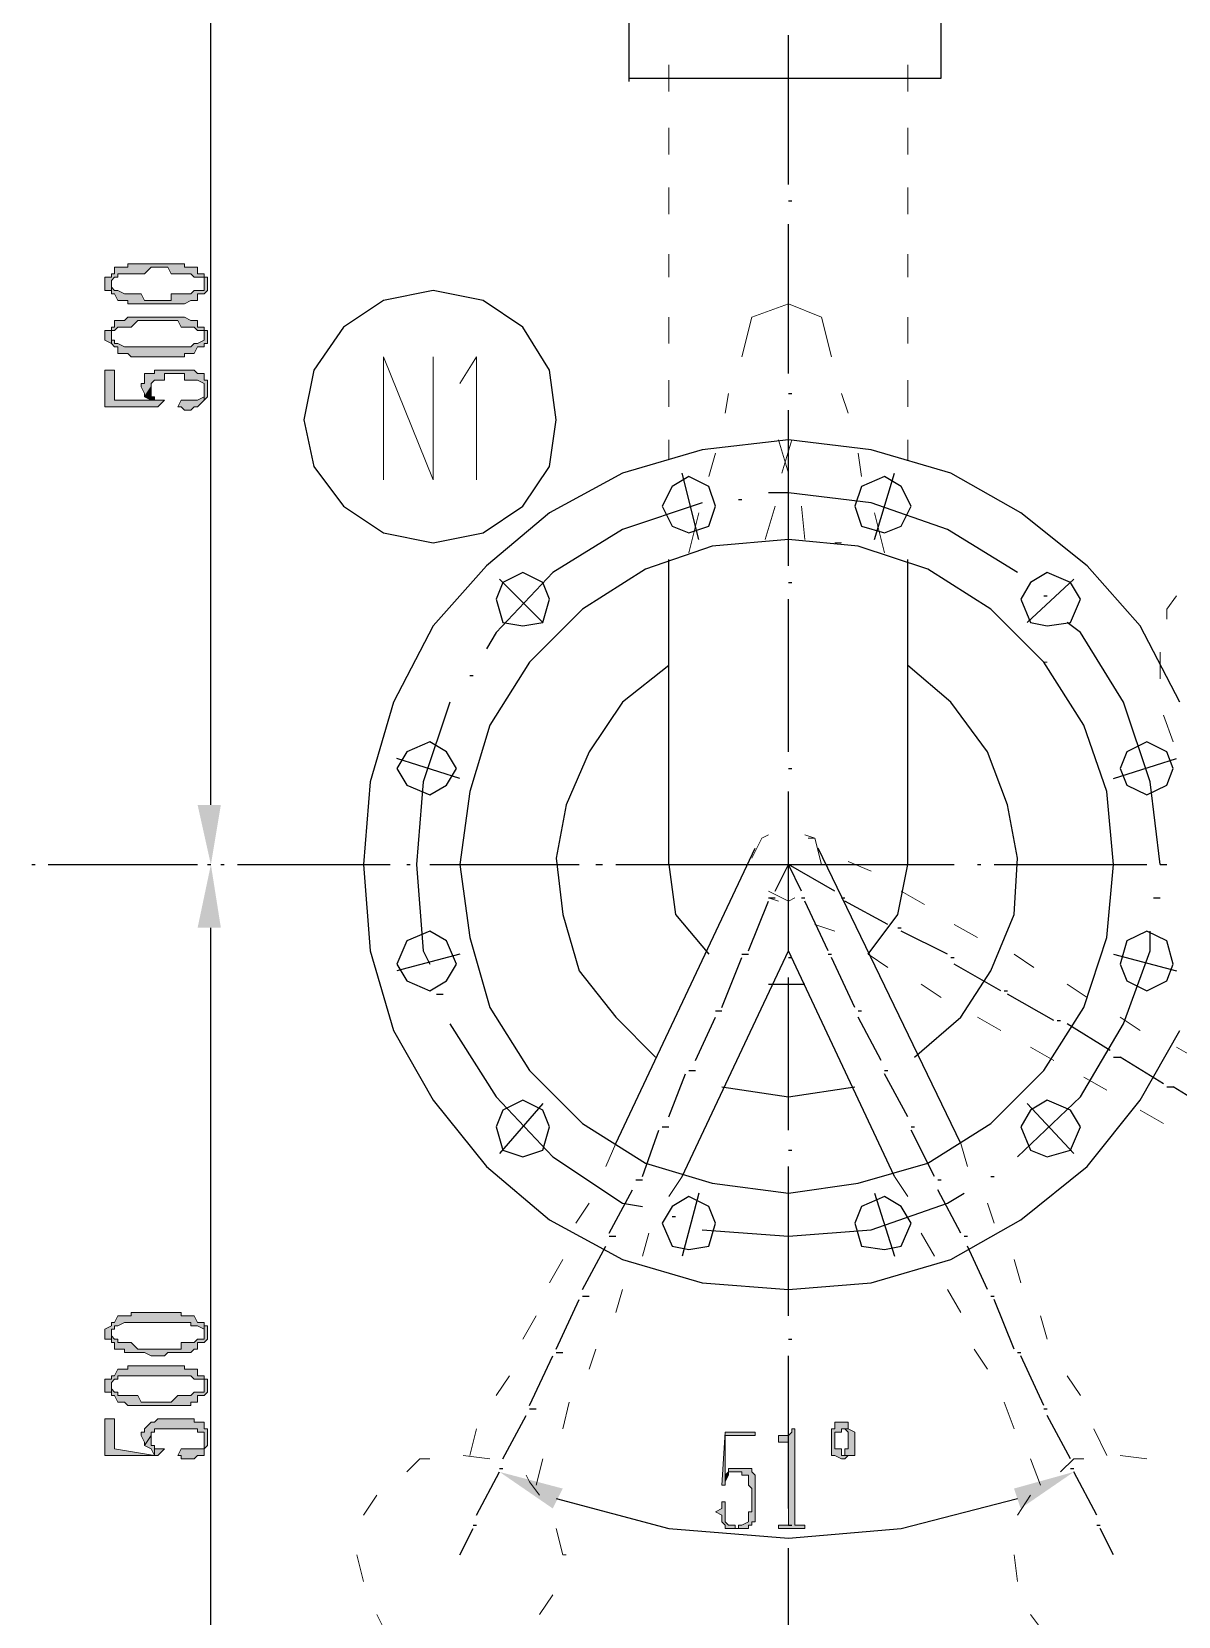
# Model space of a CAD drawing. Header units: millimetres. Extents: x 20 to 821, y 1 to 1134.
# Drawn here: x 227.5 to 289.7, y 450.1 to 536 of the extents above; entities that cross this region are included whole.
import ezdxf

# ---------------------------------------------------------------- set-up
doc = ezdxf.new("R2010")
doc.units = ezdxf.units.MM
doc.layers.add('1', color=7, linetype='Continuous')

msp = doc.modelspace()

# ---------------------------------------------------------------- hatches: boundary and pattern name
h = msp.add_hatch(color=0)
h.dxf.hatch_style = 2
h.paths.add_polyline_path([(231.48, 522.501732), (231.48, 521.961732), (231.84, 521.961732), (231.84, 521.781732), (231.84, 522.501732), (232.02, 522.681732), (232.2, 522.681732), (232.2, 522.861732), (233.64, 522.861732), (234, 523.221732), (234.36, 523.221732), (234.9, 523.221732), (235.08, 522.861732), (236.16, 522.861732), (236.34, 522.681732), (236.88, 522.681732), (236.88, 522.501732), (236.88, 522.861732), (236.52, 522.861732), (236.52, 523.221732), (236.34, 523.221732), (235.8, 523.221732), (235.8, 523.401732), (232.74, 523.401732), (232.74, 523.221732), (232.02, 523.221732), (232.02, 522.861732), (231.84, 522.861732), (231.84, 522.681732), (231.48, 522.681732)])
h = msp.add_hatch(color=0)
h.dxf.hatch_style = 2
h.paths.add_polyline_path([(231.84, 521.781732), (232.02, 521.781732), (232.2, 521.421732), (232.74, 521.421732), (232.74, 521.241732), (235.8, 521.241732), (236.16, 521.421732), (236.52, 521.421732), (236.52, 521.781732), (236.88, 521.781732), (237.06, 521.961732), (237.06, 522.681732), (236.88, 522.681732), (236.88, 522.861732), (236.88, 522.501732), (236.88, 521.961732), (236.52, 521.961732), (236.34, 521.961732), (236.16, 521.781732), (235.08, 521.781732), (235.08, 521.421732), (233.64, 521.421732), (233.46, 521.781732), (232.56, 521.781732), (232.2, 521.961732), (232.02, 521.961732), (231.84, 522.141732), (231.84, 522.501732)])
h = msp.add_hatch(color=0)
h.dxf.hatch_style = 2
h.paths.add_polyline_path([(231.48, 519.621732), (231.48, 519.261732), (231.84, 519.081732), (231.84, 519.801732), (232.02, 519.801732), (232.2, 519.981732), (232.92, 519.981732), (233.28, 520.341732), (234.36, 520.341732), (235.44, 520.341732), (235.62, 519.981732), (236.34, 519.981732), (236.52, 519.801732), (236.88, 519.801732), (236.88, 519.621732), (236.88, 519.981732), (236.52, 519.981732), (236.52, 520.341732), (236.34, 520.341732), (236.16, 520.341732), (235.8, 520.521732), (232.74, 520.521732), (232.56, 520.341732), (232.02, 520.341732), (232.02, 519.981732), (231.84, 519.981732), (231.84, 519.801732), (231.48, 519.801732)])
h = msp.add_hatch(color=0)
h.dxf.hatch_style = 2
h.paths.add_polyline_path([(231.84, 519.081732), (232.02, 518.901732), (232.2, 518.901732), (232.2, 518.541732), (232.74, 518.541732), (232.92, 518.361732), (235.8, 518.361732), (235.8, 518.541732), (236.16, 518.541732), (236.34, 518.541732), (236.52, 518.901732), (236.88, 518.901732), (236.88, 519.081732), (237.06, 519.081732), (237.06, 519.261732), (237.06, 519.801732), (236.88, 519.801732), (236.88, 519.981732), (236.88, 519.621732), (236.88, 519.261732), (236.52, 519.081732), (236.34, 519.081732), (236.16, 518.901732), (232.56, 518.901732), (232.2, 519.081732), (232.02, 519.081732), (232.02, 519.261732), (231.84, 519.261732), (231.84, 519.621732)])
h = msp.add_hatch(color=0)
h.dxf.hatch_style = 2
h.paths.add_polyline_path([(231.48, 517.641732), (231.48, 515.661732), (234.36, 515.661732), (234.72, 516.021732), (232.02, 516.021732), (232.02, 517.641732)])
h = msp.add_hatch(color=0)
h.dxf.hatch_style = 2
h.paths.add_polyline_path([(233.46, 516.741732), (233.64, 516.381732), (233.64, 516.201732), (234, 516.741732), (234, 516.921732), (234.18, 517.101732), (234.72, 517.101732), (234.72, 517.461732), (235.8, 517.461732), (235.8, 517.101732), (236.34, 517.101732), (236.52, 517.101732), (236.88, 516.921732), (236.88, 516.021732), (237.06, 516.201732), (237.06, 517.101732), (236.88, 517.101732), (236.88, 517.461732), (236.52, 517.461732), (236.34, 517.641732), (234.18, 517.641732), (234.18, 517.461732), (233.64, 517.461732), (233.64, 517.101732), (233.64, 516.921732), (233.46, 516.921732)])
h = msp.add_hatch(color=0)
h.dxf.hatch_style = 2
h.paths.add_polyline_path([(233.64, 516.201732), (234, 516.021732), (234.18, 516.021732), (234.18, 516.201732), (234, 516.201732), (234, 516.381732), (234, 516.741732)])
h = msp.add_hatch(color=0)
h.dxf.hatch_style = 2
h.paths.add_polyline_path([(235.44, 515.661732), (235.62, 515.661732), (235.8, 515.481732), (236.16, 515.481732), (236.34, 515.661732), (236.52, 515.661732), (236.88, 516.021732), (236.88, 516.741732), (236.88, 516.381732), (236.88, 516.201732), (236.52, 516.021732), (236.16, 516.021732), (235.62, 516.021732)])
h = msp.add_hatch(color=1)
h.dxf.hatch_style = 2
h.paths.add_polyline_path([(236.52, 494.061732), (237.78, 494.061732), (237.24, 490.821732)])
h = msp.add_hatch(color=1)
h.dxf.hatch_style = 2
h.paths.add_polyline_path([(236.52, 487.401732), (237.78, 487.401732), (237.24, 490.821732)])
h = msp.add_hatch(color=0)
h.dxf.hatch_style = 2
h.paths.add_polyline_path([(231.48, 465.261732), (231.48, 465.081732), (231.84, 465.081732), (231.84, 464.901732), (231.84, 465.261732), (231.84, 465.621732), (232.02, 465.621732), (232.02, 465.801732), (232.2, 465.801732), (232.56, 465.981732), (234.36, 465.981732), (236.16, 465.981732), (236.16, 465.801732), (236.52, 465.801732), (236.88, 465.621732), (236.88, 465.261732), (236.88, 465.801732), (236.88, 465.981732), (236.52, 465.981732), (236.34, 466.341732), (235.62, 466.341732), (235.62, 466.521732), (232.92, 466.521732), (232.92, 466.341732), (232.2, 466.341732), (232.02, 465.981732), (231.84, 465.981732), (231.84, 465.801732), (231.48, 465.621732)])
h = msp.add_hatch(color=0)
h.dxf.hatch_style = 2
h.paths.add_polyline_path([(231.84, 464.901732), (232.02, 464.901732), (232.02, 464.541732), (232.56, 464.541732), (232.56, 464.361732), (233.64, 464.361732), (234, 464.181732), (234.72, 464.181732), (234.9, 464.361732), (235.8, 464.361732), (236.16, 464.361732), (236.34, 464.541732), (236.52, 464.541732), (236.52, 464.901732), (236.88, 464.901732), (237.06, 465.081732), (237.06, 465.801732), (236.88, 465.801732), (236.88, 465.081732), (236.52, 465.081732), (236.34, 464.901732), (235.62, 464.901732), (235.62, 464.541732), (233.28, 464.541732), (232.92, 464.901732), (232.2, 464.901732), (232.2, 465.081732), (232.02, 465.081732), (231.84, 465.261732)])
h = msp.add_hatch(color=0)
h.dxf.hatch_style = 2
h.paths.add_polyline_path([(231.48, 462.381732), (231.48, 462.201732), (231.84, 462.201732), (231.84, 462.021732), (231.84, 462.381732), (231.84, 462.741732), (232.02, 462.921732), (232.2, 462.921732), (232.2, 463.101732), (234.36, 463.101732), (236.16, 463.101732), (236.34, 462.921732), (236.88, 462.921732), (236.88, 462.741732), (236.88, 462.381732), (236.88, 463.101732), (236.52, 463.101732), (236.52, 463.461732), (235.8, 463.461732), (235.8, 463.641732), (232.74, 463.641732), (232.74, 463.461732), (232.2, 463.461732), (232.02, 463.101732), (231.84, 463.101732), (231.84, 462.921732), (231.48, 462.921732), (231.48, 462.741732)])
h = msp.add_hatch(color=0)
h.dxf.hatch_style = 2
h.paths.add_polyline_path([(231.84, 462.021732), (232.02, 462.021732), (232.2, 461.661732), (232.56, 461.661732), (232.74, 461.481732), (235.8, 461.481732), (236.16, 461.481732), (236.16, 461.661732), (236.34, 461.661732), (236.52, 461.661732), (236.52, 462.021732), (236.88, 462.021732), (237.06, 462.201732), (237.06, 462.921732), (236.88, 462.921732), (236.88, 463.101732), (236.88, 462.381732), (236.88, 462.201732), (236.52, 462.201732), (236.34, 462.201732), (236.16, 462.021732), (235.44, 462.021732), (235.08, 461.661732), (233.46, 461.661732), (233.28, 462.021732), (232.2, 462.021732), (232.2, 462.201732), (232.02, 462.201732), (231.84, 462.381732)])
h = msp.add_hatch(color=0)
h.dxf.hatch_style = 2
h.paths.add_polyline_path([(231.48, 460.761732), (231.48, 458.781732), (234.36, 458.781732), (234.72, 459.141732), (234.18, 459.141732), (234.18, 458.781732), (232.02, 459.141732), (232.02, 460.761732)])
h = msp.add_hatch(color=0)
h.dxf.hatch_style = 2
h.paths.add_polyline_path([(233.46, 459.861732), (233.64, 459.501732), (233.64, 459.321732), (234, 459.861732), (234, 460.041732), (234.18, 460.041732), (234.18, 460.221732), (234.36, 460.221732), (236.34, 460.221732), (236.52, 460.221732), (236.52, 460.041732), (236.88, 460.041732), (236.88, 459.861732), (236.88, 459.141732), (237.06, 459.321732), (237.06, 460.221732), (236.88, 460.221732), (236.88, 460.581732), (236.52, 460.581732), (236.34, 460.581732), (236.34, 460.761732), (234.36, 460.761732), (234.18, 460.581732), (234, 460.581732), (233.64, 460.221732), (233.64, 460.041732), (233.46, 460.041732)])
h = msp.add_hatch(color=0)
h.dxf.hatch_style = 2
h.paths.add_polyline_path([(233.64, 459.321732), (234, 459.141732), (234.18, 458.781732), (234.18, 459.321732), (234, 459.321732), (234, 459.861732)])
h = msp.add_hatch(color=0)
h.dxf.hatch_style = 2
h.paths.add_polyline_path([(266.76, 460.041732), (265.14, 460.041732), (264.96, 457.161732), (265.14, 457.161732), (265.14, 457.341732), (265.14, 459.861732), (266.76, 459.861732)])
h = msp.add_hatch(color=0)
h.dxf.hatch_style = 2
h.paths.add_polyline_path([(268.92, 460.221732), (268.74, 460.221732), (268.74, 460.041732), (268.56, 459.861732), (268.02, 459.861732), (268.02, 459.501732), (268.56, 459.501732), (268.56, 459.321732), (268.56, 455.001732), (268.2, 455.001732), (268.02, 455.001732), (268.02, 454.821732), (269.46, 454.821732), (269.46, 455.001732), (269.28, 455.001732), (268.92, 455.001732), (268.92, 455.181732)])
h = msp.add_hatch(color=0)
h.dxf.hatch_style = 2
h.paths.add_polyline_path([(271.44, 460.581732), (271.08, 460.581732), (271.08, 460.221732), (270.9, 460.221732), (270.9, 460.041732), (270.9, 458.781732), (271.08, 458.781732), (271.44, 458.601732), (271.62, 458.601732), (271.8, 458.781732), (271.62, 458.781732), (271.44, 458.781732), (271.44, 459.141732), (271.08, 459.141732), (271.08, 460.041732), (271.44, 460.041732), (271.44, 460.221732), (271.62, 460.221732), (271.8, 460.221732), (271.8, 460.581732)])
h = msp.add_hatch(color=0)
h.dxf.hatch_style = 2
h.paths.add_polyline_path([(271.8, 460.221732), (271.62, 460.221732), (271.8, 460.041732), (271.8, 459.141732), (271.62, 459.141732), (271.62, 458.781732), (271.8, 458.781732), (272.16, 458.781732), (272.16, 459.141732), (272.16, 460.041732)])
h = msp.add_hatch(color=0)
h.dxf.hatch_style = 2
h.paths.add_polyline_path([(235.44, 458.781732), (235.62, 458.781732), (235.62, 458.601732), (236.34, 458.601732), (236.52, 458.781732), (236.88, 458.781732), (236.88, 459.141732), (236.88, 459.501732), (236.88, 459.321732), (236.88, 459.141732), (236.52, 459.141732), (236.16, 459.141732), (235.62, 459.141732)])
h = msp.add_hatch(color=1)
h.dxf.hatch_style = 2
h.paths.add_polyline_path([(255.78, 455.901732), (256.32, 456.981732), (252.9, 457.881732)])
h = msp.add_hatch(color=0)
h.dxf.hatch_style = 2
h.paths.add_polyline_path([(265.86, 458.061732), (265.32, 458.061732), (265.32, 457.881732), (266.04, 457.881732), (266.04, 457.701732), (266.4, 457.701732), (266.4, 457.341732), (266.4, 457.161732), (266.58, 456.981732), (266.58, 455.721732), (266.4, 455.721732), (266.4, 455.541732), (266.4, 455.181732), (266.04, 455.001732), (265.86, 455.001732), (265.86, 454.821732), (265.14, 454.821732), (265.32, 454.821732), (266.4, 454.821732), (266.4, 455.001732), (266.58, 455.001732), (266.58, 455.181732), (266.76, 455.181732), (266.76, 455.541732), (266.76, 457.701732), (266.58, 457.881732), (266.58, 458.061732), (266.4, 458.061732)])
h = msp.add_hatch(color=0)
h.dxf.hatch_style = 2
h.paths.add_polyline_path([(265.32, 457.881732), (265.14, 457.701732), (265.14, 457.341732), (265.32, 457.701732), (265.32, 457.881732), (265.68, 457.881732), (265.86, 457.881732)])
h = msp.add_hatch(color=1)
h.dxf.hatch_style = 2
h.paths.add_polyline_path([(280.8, 456.981732), (281.16, 455.901732), (284.04, 457.881732)])
h = msp.add_hatch(color=0)
h.dxf.hatch_style = 2
h.paths.add_polyline_path([(265.14, 456.261732), (264.96, 456.261732), (264.96, 455.901732), (264.6, 455.721732), (264.96, 455.541732), (264.96, 455.181732), (265.14, 455.001732), (265.14, 454.821732), (265.86, 454.821732), (265.68, 454.821732), (265.68, 455.001732), (265.32, 455.001732), (265.14, 455.181732), (265.14, 455.721732)])

# ---------------------------------------------------------------- linework, layer by layer
at = {"layer": '1', "color": 0, "lineweight": 25}
for points in [[(276.84, 533.481732), (276.84, 562.101732), (259.92, 562.101732)], [(259.92, 533.301732), (259.92, 561.741732)], [(259.92, 533.481732), (276.84, 533.481732)], [(289.8, 499.641732), (287.64, 503.781732), (284.76, 507.021732), (281.16, 509.901732), (277.38, 512.061732), (273.06, 513.321732), (268.56, 513.861732), (263.88, 513.321732), (259.56, 512.061732), (255.6, 509.901732), (252.18, 507.021732), (249.3, 503.781732), (247.14, 499.641732), (245.88, 495.321732), (245.52, 490.821732), (245.88, 486.141732), (247.14, 481.821732), (249.3, 478.041732), (252.18, 474.441732), (255.6, 471.561732), (259.56, 469.401732), (263.88, 468.141732), (268.56, 467.781732), (273.06, 468.141732), (277.38, 469.401732), (281.16, 471.561732), (284.76, 474.441732), (287.64, 478.041732), (289.8, 481.821732)], [(264.6, 510.261732), (264.24, 511.341732), (263.16, 511.881732), (262.26, 511.341732), (261.72, 510.261732), (262.26, 509.181732), (263.16, 508.821732), (264.24, 509.181732), (264.6, 510.261732)], [(275.22, 510.261732), (274.68, 511.341732), (273.78, 511.881732), (272.52, 511.341732), (272.16, 510.261732), (272.52, 509.181732), (273.78, 508.821732), (274.68, 509.181732), (275.22, 510.261732)], [(286.2, 490.821732), (285.84, 494.781732), (284.58, 498.381732), (282.42, 501.801732), (279.54, 504.681732), (276.12, 506.841732), (272.34, 508.101732), (268.56, 508.461732), (264.42, 508.101732), (260.82, 506.841732), (257.4, 504.681732), (254.52, 501.801732), (252.36, 498.381732), (251.28, 494.781732), (250.74, 490.821732), (251.28, 486.861732), (252.36, 483.081732), (254.52, 479.661732), (257.4, 476.781732), (260.82, 474.621732), (264.42, 473.541732), (268.56, 473.001732), (272.34, 473.541732), (276.12, 474.621732), (279.54, 476.781732), (282.42, 479.661732), (284.58, 483.081732), (285.84, 486.861732), (286.2, 490.821732)], [(262.08, 490.821732), (262.08, 507.381732)], [(275.04, 490.821732), (275.04, 507.381732)], [(255.6, 505.221732), (255.24, 506.121732), (254.16, 506.661732), (253.08, 506.121732), (252.72, 505.221732), (253.08, 503.961732), (254.16, 503.781732), (255.24, 503.961732), (255.6, 505.221732)], [(284.4, 505.221732), (283.86, 506.121732), (282.6, 506.661732), (281.7, 506.121732), (281.16, 505.221732), (281.7, 503.961732), (282.6, 503.781732), (283.86, 503.961732), (284.4, 505.221732)], [(262.08, 501.621732), (259.56, 499.641732), (257.76, 496.941732), (256.5, 494.061732), (255.96, 491.181732), (256.32, 488.121732), (257.22, 485.061732), (259.2, 482.541732), (261.36, 480.381732)], [(275.4, 480.381732), (277.92, 482.541732), (279.54, 485.061732), (280.8, 488.121732), (280.98, 491.181732), (280.44, 494.061732), (279.36, 496.941732), (277.38, 499.641732), (275.04, 501.621732)], [(250.56, 496.041732), (250.02, 496.941732), (249.12, 497.481732), (247.86, 496.941732), (247.32, 496.041732), (247.86, 495.141732), (249.12, 494.601732), (250.02, 495.141732), (250.56, 496.041732)], [(289.44, 496.041732), (289.08, 496.941732), (288, 497.481732), (286.92, 496.941732), (286.56, 496.041732), (286.92, 495.141732), (288, 494.601732), (289.08, 495.141732), (289.44, 496.041732)], [(259.2, 475.701732), (266.76, 491.721732)], [(277.92, 475.701732), (270.18, 491.721732)], [(262.08, 490.821732), (262.44, 488.121732), (264.24, 485.961732)], [(266.4, 490.821732), (270.36, 490.821732)], [(268.56, 486.141732), (268.56, 490.821732)], [(272.88, 485.961732), (274.5, 488.121732), (275.04, 490.821732)], [(250.56, 485.421732), (250.02, 486.681732), (249.12, 487.221732), (247.86, 486.681732), (247.32, 485.421732), (247.86, 484.521732), (249.12, 483.981732), (250.02, 484.521732), (250.56, 485.421732)], [(289.44, 485.421732), (289.08, 486.681732), (288, 487.221732), (286.92, 486.681732), (286.56, 485.421732), (286.92, 484.521732), (288, 483.981732), (289.08, 484.521732), (289.44, 485.421732)], [(262.8, 473.901732), (268.56, 486.141732)], [(274.32, 473.901732), (268.56, 486.141732)], [(267.48, 484.341732), (269.46, 484.341732)], [(264.96, 478.761732), (268.56, 478.221732), (272.16, 478.761732)], [(255.6, 476.601732), (255.24, 477.501732), (254.16, 478.041732), (253.08, 477.501732), (252.72, 476.601732), (253.08, 475.341732), (254.16, 474.981732), (255.24, 475.341732), (255.6, 476.601732)], [(284.4, 476.601732), (283.86, 477.501732), (282.6, 478.041732), (281.7, 477.501732), (281.16, 476.601732), (281.7, 475.341732), (282.6, 474.981732), (283.86, 475.341732), (284.4, 476.601732)], [(264.6, 471.381732), (264.24, 472.281732), (263.16, 472.821732), (262.26, 472.281732), (261.72, 471.381732), (262.26, 470.121732), (263.16, 469.941732), (264.24, 470.121732), (264.6, 471.381732)], [(275.22, 471.381732), (274.68, 472.281732), (273.78, 472.821732), (272.52, 472.281732), (272.16, 471.381732), (272.52, 470.121732), (273.78, 469.941732), (274.68, 470.121732), (275.22, 471.381732)]]:
    msp.add_lwpolyline(points, dxfattribs=at)
at = {"layer": '1', "color": 1, "lineweight": 25}
for points in [[(237.24, 494.061732), (237.24, 544.281732)], [(255.96, 514.941732), (255.6, 517.641732), (254.16, 519.981732), (252, 521.421732), (249.3, 521.961732), (246.6, 521.421732), (244.44, 519.981732), (242.82, 517.641732), (242.28, 514.941732), (242.82, 512.421732), (244.44, 510.261732), (246.6, 508.821732), (249.3, 508.281732), (252, 508.821732), (254.16, 510.261732), (255.6, 512.421732), (255.96, 514.941732)], [(237.06, 490.821732), (237.24, 490.821732)], [(237.06, 490.821732), (237.24, 490.821732)], [(237.24, 437.181732), (237.24, 487.401732)], [(255.96, 456.441732), (262.08, 454.821732), (268.56, 454.281732), (274.68, 454.821732), (280.98, 456.441732)]]:
    msp.add_lwpolyline(points, dxfattribs=at)
at = {"layer": '1', "color": 2, "lineweight": 25}
for points in [[(268.56, 527.721732), (268.56, 535.821732)], [(268.56, 526.821732), (268.74, 526.821732)], [(268.56, 517.461732), (268.56, 525.561732)], [(268.56, 516.381732), (268.74, 516.381732)], [(268.56, 507.021732), (268.56, 515.481732)], [(263.7, 508.461732), (262.8, 512.061732)], [(273.24, 508.461732), (274.32, 512.061732)], [(265.86, 510.621732), (266.04, 510.621732)], [(280.98, 506.661732), (277.2, 509.001732), (273.06, 510.441732), (268.56, 510.981732), (267.48, 510.981732)], [(263.88, 510.441732), (259.56, 509.001732), (255.78, 506.661732), (252.72, 503.421732), (252.18, 502.521732)], [(255.24, 503.961732), (252.9, 506.301732)], [(281.52, 503.961732), (284.04, 506.301732)], [(268.56, 506.121732), (268.74, 506.121732)], [(282.42, 505.401732), (282.6, 505.401732)], [(268.56, 496.941732), (268.56, 505.221732)], [(288.72, 490.821732), (288.18, 495.321732), (286.74, 499.641732), (284.4, 503.421732), (283.68, 503.961732)], [(251.28, 501.081732), (251.46, 501.081732)], [(250.2, 499.641732), (248.76, 495.321732), (248.4, 490.821732), (248.76, 486.141732), (249.12, 485.421732)], [(250.74, 495.501732), (247.32, 496.581732)], [(268.56, 496.041732), (268.74, 496.041732)], [(286.2, 495.501732), (289.62, 496.581732)], [(268.56, 486.681732), (268.56, 494.781732)], [(227.52, 490.821732), (227.7, 490.821732)], [(228.42, 490.821732), (236.52, 490.821732)], [(237.78, 490.821732), (237.96, 490.821732)], [(238.68, 490.821732), (246.96, 490.821732)], [(247.86, 490.821732), (248.04, 490.821732)], [(249.12, 490.821732), (257.22, 490.821732)], [(258.12, 490.821732), (258.48, 490.821732)], [(259.2, 490.821732), (267.48, 490.821732)], [(267.84, 489.381732), (268.56, 490.821732)], [(268.56, 490.821732), (268.74, 490.821732)], [(271.08, 489.381732), (268.56, 490.821732)], [(269.28, 489.381732), (268.56, 490.821732)], [(269.46, 490.821732), (277.56, 490.821732)], [(278.82, 490.821732), (279, 490.821732)], [(279.72, 490.821732), (288, 490.821732)], [(288.72, 490.821732), (288.9, 490.821732)], [(288.9, 490.821732), (289.08, 490.821732)], [(266.4, 486.141732), (267.48, 488.841732)], [(267.48, 489.021732), (267.84, 489.021732)], [(269.28, 489.021732), (269.46, 489.021732)], [(270.72, 486.141732), (269.46, 488.841732)], [(271.44, 489.021732), (271.62, 489.021732)], [(273.96, 487.581732), (271.62, 488.841732)], [(288.36, 489.021732), (288.72, 489.021732)], [(274.5, 487.401732), (274.68, 487.401732)], [(277.2, 485.961732), (274.68, 487.221732)], [(280.98, 474.981732), (284.4, 478.221732), (286.74, 482.181732), (288.18, 486.141732), (288.18, 487.221732)], [(250.74, 485.961732), (247.32, 485.061732)], [(264.96, 483.081732), (266.04, 485.781732)], [(266.04, 485.961732), (266.4, 485.961732)], [(268.56, 485.781732), (268.74, 485.781732)], [(270.72, 485.961732), (270.9, 485.961732)], [(272.16, 483.081732), (270.9, 485.781732)], [(277.38, 485.781732), (277.56, 485.781732)], [(286.2, 485.961732), (289.62, 485.061732)], [(280.08, 483.981732), (277.56, 485.421732)], [(268.56, 476.421732), (268.56, 484.701732)], [(280.26, 483.981732), (280.44, 483.981732)], [(249.48, 483.801732), (249.84, 483.801732)], [(282.96, 482.361732), (280.44, 483.801732)], [(250.2, 482.181732), (252.72, 478.221732), (255.78, 474.981732), (259.56, 472.461732), (260.64, 472.281732)], [(263.52, 480.201732), (264.6, 482.541732)], [(264.6, 482.901732), (264.96, 482.901732)], [(272.34, 482.901732), (272.52, 482.901732)], [(273.6, 480.201732), (272.34, 482.541732)], [(283.14, 482.361732), (283.32, 482.361732)], [(286.02, 480.741732), (283.68, 482.181732)], [(263.16, 479.661732), (263.52, 479.661732)], [(273.78, 479.661732), (273.96, 479.661732)], [(286.2, 480.381732), (286.56, 480.381732)], [(288.9, 478.941732), (286.56, 480.381732)], [(262.08, 477.141732), (262.98, 479.481732)], [(275.04, 477.141732), (273.78, 479.481732)], [(289.08, 478.761732), (289.44, 478.761732)], [(291.78, 477.321732), (289.44, 478.761732)], [(255.24, 477.861732), (252.9, 475.161732)], [(281.52, 477.861732), (284.04, 475.161732)], [(260.64, 473.901732), (261.54, 476.421732)], [(261.72, 476.601732), (262.08, 476.601732)], [(275.22, 476.601732), (275.4, 476.601732)], [(276.48, 473.901732), (275.22, 476.421732)], [(268.56, 475.341732), (268.74, 475.341732)], [(260.28, 473.721732), (260.64, 473.721732)], [(268.56, 466.341732), (268.56, 474.441732)], [(276.66, 473.721732), (276.84, 473.721732)], [(279.54, 473.901732), (279.72, 473.901732)], [(258.84, 470.841732), (260.1, 473.181732)], [(263.7, 473.001732), (262.8, 469.581732)], [(263.88, 471.021732), (268.56, 470.661732), (273.06, 471.021732), (277.2, 472.461732), (278.1, 473.001732)], [(273.24, 473.001732), (274.32, 469.581732)], [(277.92, 470.841732), (276.66, 473.181732)], [(262.26, 471.741732), (262.44, 471.741732)], [(258.84, 470.661732), (259.2, 470.661732)], [(278.1, 470.661732), (278.28, 470.661732)], [(257.4, 467.781732), (258.66, 470.121732)], [(279.36, 467.781732), (278.28, 470.121732)], [(255.96, 464.541732), (257.22, 467.241732)], [(257.4, 467.421732), (257.76, 467.421732)], [(279.54, 467.421732), (279.72, 467.421732)], [(280.8, 464.541732), (279.72, 467.241732)], [(268.56, 465.081732), (268.74, 465.081732)], [(254.52, 461.481732), (255.78, 464.181732)], [(255.96, 464.361732), (256.32, 464.361732)], [(268.56, 455.901732), (268.56, 464.181732)], [(280.98, 464.361732), (281.16, 464.361732)], [(282.42, 461.481732), (281.16, 464.181732)], [(253.08, 458.601732), (254.34, 460.941732)], [(254.52, 461.301732), (254.88, 461.301732)], [(282.42, 461.301732), (282.6, 461.301732)], [(283.86, 458.601732), (282.6, 460.941732)], [(251.64, 455.541732), (252.9, 457.881732)], [(252.9, 458.061732), (253.08, 458.061732)], [(283.86, 458.061732), (284.04, 458.061732)], [(285.3, 455.541732), (284.04, 457.881732)], [(250.74, 453.381732), (251.46, 454.821732)], [(251.46, 455.001732), (251.64, 455.001732)], [(268.56, 455.001732), (268.74, 455.001732)], [(285.3, 455.001732), (285.48, 455.001732)], [(286.2, 453.381732), (285.48, 454.821732)], [(268.56, 445.641732), (268.56, 453.741732)]]:
    msp.add_lwpolyline(points, dxfattribs=at)
at = {"layer": '1', "color": 254, "lineweight": 5}
for points in [[(262.08, 532.761732), (262.08, 534.201732)], [(275.04, 532.761732), (275.04, 534.201732)], [(262.08, 529.341732), (262.08, 530.781732)], [(275.04, 529.341732), (275.04, 530.781732)], [(262.08, 526.101732), (262.08, 527.541732)], [(275.04, 526.101732), (275.04, 527.541732)], [(262.08, 522.681732), (262.08, 523.941732)], [(275.04, 522.681732), (275.04, 523.941732)], [(268.56, 521.241732), (266.58, 520.521732)], [(268.56, 521.241732), (270.36, 520.521732)], [(262.08, 519.081732), (262.08, 520.521732)], [(266.04, 518.361732), (266.58, 520.521732)], [(270.9, 518.361732), (270.36, 520.521732)], [(275.04, 519.081732), (275.04, 520.521732)], [(262.08, 515.661732), (262.08, 517.101732)], [(275.04, 515.661732), (275.04, 517.101732)], [(265.14, 515.301732), (265.32, 516.381732)], [(271.8, 515.301732), (271.44, 516.381732)], [(262.08, 512.781732), (262.08, 513.861732)], [(264.24, 511.881732), (264.6, 513.141732)], [(268.56, 512.061732), (268.02, 513.861732)], [(268.2, 512.061732), (268.74, 513.861732)], [(272.52, 511.881732), (272.34, 513.141732)], [(275.04, 512.781732), (275.04, 513.861732)], [(263.16, 507.741732), (263.7, 509.901732)], [(267.3, 508.461732), (267.84, 510.261732)], [(269.46, 508.461732), (269.28, 510.261732)], [(273.78, 507.741732), (273.24, 509.901732)], [(271.08, 508.281732), (271.44, 508.281732)], [(289.62, 505.401732), (289.08, 504.681732), (289.08, 504.141732)], [(288.72, 502.341732), (288.72, 500.901732)], [(282.42, 501.801732), (282.6, 501.801732)], [(288.9, 498.921732), (289.44, 497.481732)], [(267.48, 492.441732), (267.12, 492.261732), (266.58, 491.181732)], [(270, 492.261732), (269.46, 492.441732)], [(270.36, 490.821732), (270, 492.261732), (269.64, 492.261732)], [(270.36, 490.821732), (270.72, 490.821732)], [(273.06, 490.461732), (271.8, 491.001732)], [(267.48, 489.381732), (268.56, 488.841732), (268.92, 489.021732)], [(275.94, 488.661732), (274.68, 489.381732)], [(268.02, 488.841732), (267.48, 489.021732)], [(271.08, 487.221732), (270, 487.581732)], [(278.82, 486.861732), (277.56, 487.581732)], [(273.96, 485.241732), (272.88, 485.961732)], [(281.88, 485.241732), (280.8, 485.961732)], [(276.84, 483.621732), (275.76, 484.341732)], [(284.76, 483.621732), (283.68, 484.341732)], [(280.08, 481.821732), (278.82, 482.541732)], [(287.64, 481.821732), (286.56, 482.541732)], [(282.96, 480.201732), (281.7, 480.921732)], [(290.88, 480.201732), (289.62, 480.921732)], [(285.84, 478.581732), (284.58, 479.301732)], [(288.9, 476.781732), (287.64, 477.501732)], [(258.66, 474.441732), (259.2, 475.701732)], [(278.28, 474.441732), (277.92, 475.701732)], [(262.08, 472.821732), (262.8, 473.901732)], [(275.04, 472.821732), (274.32, 473.901732)], [(257.04, 471.381732), (257.76, 472.461732)], [(279.72, 471.381732), (279.36, 472.461732)], [(260.64, 469.581732), (261, 470.841732)], [(276.48, 469.581732), (275.76, 470.841732)], [(255.6, 468.141732), (256.32, 469.401732)], [(281.16, 468.141732), (280.8, 469.401732)], [(259.2, 466.521732), (259.56, 467.781732)], [(277.92, 466.521732), (277.2, 467.781732)], [(254.16, 465.081732), (254.88, 466.341732)], [(282.6, 465.081732), (282.24, 466.341732)], [(257.76, 463.461732), (258.12, 464.541732)], [(279.36, 463.461732), (278.64, 464.541732)], [(252.72, 462.021732), (253.44, 463.101732)], [(284.4, 462.021732), (283.68, 463.101732)], [(256.32, 460.221732), (256.68, 461.661732)], [(280.8, 460.221732), (280.26, 461.661732)], [(251.28, 458.781732), (251.64, 460.221732)], [(285.84, 458.781732), (285.12, 460.221732)], [(249.12, 458.601732), (248.58, 458.601732), (247.86, 457.881732)], [(252.36, 458.601732), (250.92, 458.781732)], [(254.88, 457.161732), (255.24, 458.601732)], [(282.24, 457.161732), (281.7, 458.601732)], [(284.58, 458.601732), (284.04, 458.601732), (283.32, 457.881732)], [(288, 458.601732), (286.56, 458.781732)], [(255.06, 456.621732), (254.52, 457.341732), (254.34, 457.701732)], [(246.24, 456.621732), (245.52, 455.541732)], [(281.7, 456.621732), (280.98, 455.541732)], [(256.32, 453.381732), (255.96, 454.821732)], [(245.16, 453.381732), (245.52, 451.941732)], [(256.32, 453.381732), (256.5, 453.381732)], [(280.8, 453.381732), (280.98, 451.941732)], [(255.06, 450.141732), (255.78, 451.221732)], [(246.24, 450.141732), (246.6, 449.421732), (247.14, 449.061732)], [(281.7, 450.141732), (282.24, 449.421732), (282.6, 449.061732)]]:
    msp.add_lwpolyline(points, dxfattribs=at)
at = {"layer": '1', "color": 0, "lineweight": 5}
for points in [[(231.48, 522.501732), (231.48, 521.961732), (231.84, 521.961732), (231.84, 521.781732), (231.84, 522.501732), (232.02, 522.681732), (232.2, 522.681732), (232.2, 522.861732), (233.64, 522.861732), (234, 523.221732), (234.36, 523.221732), (234.36, 523.221732), (234.9, 523.221732), (235.08, 522.861732), (236.16, 522.861732), (236.34, 522.681732), (236.88, 522.681732), (236.88, 522.501732), (236.88, 522.861732), (236.52, 522.861732), (236.52, 523.221732), (236.34, 523.221732), (235.8, 523.221732), (235.8, 523.401732), (232.74, 523.401732), (232.74, 523.221732), (232.02, 523.221732), (232.02, 522.861732), (231.84, 522.861732), (231.84, 522.681732), (231.48, 522.681732), (231.48, 522.501732)], [(231.84, 521.781732), (232.02, 521.781732), (232.2, 521.421732), (232.74, 521.421732), (232.74, 521.241732), (235.8, 521.241732), (236.16, 521.421732), (236.52, 521.421732), (236.52, 521.781732), (236.88, 521.781732), (237.06, 521.961732), (237.06, 522.681732), (236.88, 522.681732), (236.88, 522.861732), (236.88, 522.501732), (236.88, 521.961732), (236.52, 521.961732), (236.34, 521.961732), (236.16, 521.781732), (235.08, 521.781732), (235.08, 521.421732), (233.64, 521.421732), (233.46, 521.781732), (232.56, 521.781732), (232.2, 521.961732), (232.02, 521.961732), (231.84, 522.141732), (231.84, 522.501732), (231.84, 521.781732)], [(231.48, 519.621732), (231.48, 519.261732), (231.84, 519.081732), (231.84, 519.801732), (232.02, 519.801732), (232.2, 519.981732), (232.92, 519.981732), (233.28, 520.341732), (234.36, 520.341732), (234.36, 520.341732), (235.44, 520.341732), (235.62, 519.981732), (236.34, 519.981732), (236.52, 519.801732), (236.88, 519.801732), (236.88, 519.621732), (236.88, 519.981732), (236.52, 519.981732), (236.52, 520.341732), (236.34, 520.341732), (236.16, 520.341732), (235.8, 520.521732), (232.74, 520.521732), (232.56, 520.341732), (232.02, 520.341732), (232.02, 519.981732), (231.84, 519.981732), (231.84, 519.801732), (231.48, 519.801732), (231.48, 519.621732)], [(231.84, 519.081732), (232.02, 518.901732), (232.2, 518.901732), (232.2, 518.541732), (232.74, 518.541732), (232.92, 518.361732), (235.8, 518.361732), (235.8, 518.541732), (236.16, 518.541732), (236.34, 518.541732), (236.52, 518.901732), (236.88, 518.901732), (236.88, 519.081732), (237.06, 519.081732), (237.06, 519.261732), (237.06, 519.801732), (236.88, 519.801732), (236.88, 519.981732), (236.88, 519.621732), (236.88, 519.261732), (236.52, 519.081732), (236.34, 519.081732), (236.16, 518.901732), (232.56, 518.901732), (232.2, 519.081732), (232.02, 519.081732), (232.02, 519.261732), (231.84, 519.261732), (231.84, 519.621732), (231.84, 519.081732)], [(231.48, 517.641732), (231.48, 515.661732), (234.36, 515.661732), (234.72, 516.021732), (232.02, 516.021732), (232.02, 517.641732), (231.48, 517.641732)], [(233.46, 516.741732), (233.64, 516.381732), (233.64, 516.201732), (234, 516.741732), (234, 516.921732), (234.18, 517.101732), (234.72, 517.101732), (234.72, 517.461732), (235.8, 517.461732), (235.8, 517.101732), (236.34, 517.101732), (236.34, 517.101732), (236.52, 517.101732), (236.88, 516.921732), (236.88, 516.021732), (237.06, 516.201732), (237.06, 517.101732), (236.88, 517.101732), (236.88, 517.461732), (236.52, 517.461732), (236.34, 517.641732), (234.18, 517.641732), (234.18, 517.461732), (233.64, 517.461732), (233.64, 517.101732), (233.64, 516.921732), (233.46, 516.921732), (233.46, 516.741732)], [(233.64, 516.201732), (234, 516.021732), (234.18, 516.021732), (234.18, 516.201732), (234, 516.201732), (234, 516.381732), (234, 516.741732), (233.64, 516.201732)], [(235.44, 515.661732), (235.62, 515.661732), (235.8, 515.481732), (236.16, 515.481732), (236.34, 515.661732), (236.52, 515.661732), (236.88, 516.021732), (236.88, 516.741732), (236.88, 516.381732), (236.88, 516.201732), (236.52, 516.021732), (236.16, 516.021732), (236.16, 516.021732), (235.62, 516.021732), (235.44, 515.661732)], [(231.48, 465.261732), (231.48, 465.081732), (231.84, 465.081732), (231.84, 464.901732), (231.84, 465.261732), (231.84, 465.621732), (232.02, 465.621732), (232.02, 465.801732), (232.2, 465.801732), (232.56, 465.981732), (234.36, 465.981732), (234.36, 465.981732), (236.16, 465.981732), (236.16, 465.801732), (236.52, 465.801732), (236.88, 465.621732), (236.88, 465.261732), (236.88, 465.801732), (236.88, 465.981732), (236.52, 465.981732), (236.34, 466.341732), (235.62, 466.341732), (235.62, 466.521732), (232.92, 466.521732), (232.92, 466.341732), (232.2, 466.341732), (232.02, 465.981732), (231.84, 465.981732), (231.84, 465.801732), (231.48, 465.621732), (231.48, 465.261732)], [(231.84, 464.901732), (232.02, 464.901732), (232.02, 464.541732), (232.56, 464.541732), (232.56, 464.361732), (233.64, 464.361732), (234, 464.181732), (234.72, 464.181732), (234.9, 464.361732), (235.8, 464.361732), (236.16, 464.361732), (236.34, 464.541732), (236.52, 464.541732), (236.52, 464.901732), (236.88, 464.901732), (237.06, 465.081732), (237.06, 465.801732), (236.88, 465.801732), (236.88, 465.081732), (236.52, 465.081732), (236.34, 464.901732), (235.62, 464.901732), (235.62, 464.541732), (233.28, 464.541732), (232.92, 464.901732), (232.2, 464.901732), (232.2, 465.081732), (232.02, 465.081732), (231.84, 465.261732), (231.84, 464.901732)], [(231.48, 462.381732), (231.48, 462.201732), (231.84, 462.201732), (231.84, 462.021732), (231.84, 462.381732), (231.84, 462.741732), (232.02, 462.921732), (232.2, 462.921732), (232.2, 463.101732), (234.36, 463.101732), (234.36, 463.101732), (236.16, 463.101732), (236.34, 462.921732), (236.88, 462.921732), (236.88, 462.741732), (236.88, 462.381732), (236.88, 463.101732), (236.52, 463.101732), (236.52, 463.461732), (235.8, 463.461732), (235.8, 463.641732), (232.74, 463.641732), (232.74, 463.461732), (232.2, 463.461732), (232.02, 463.101732), (231.84, 463.101732), (231.84, 462.921732), (231.48, 462.921732), (231.48, 462.741732), (231.48, 462.381732)], [(231.84, 462.021732), (232.02, 462.021732), (232.2, 461.661732), (232.56, 461.661732), (232.74, 461.481732), (235.8, 461.481732), (236.16, 461.481732), (236.16, 461.661732), (236.34, 461.661732), (236.52, 461.661732), (236.52, 462.021732), (236.88, 462.021732), (237.06, 462.201732), (237.06, 462.921732), (236.88, 462.921732), (236.88, 463.101732), (236.88, 462.381732), (236.88, 462.201732), (236.52, 462.201732), (236.34, 462.201732), (236.16, 462.021732), (235.44, 462.021732), (235.08, 461.661732), (233.46, 461.661732), (233.28, 462.021732), (232.2, 462.021732), (232.2, 462.201732), (232.02, 462.201732), (231.84, 462.381732), (231.84, 462.021732)], [(231.48, 460.761732), (231.48, 458.781732), (234.36, 458.781732), (234.72, 459.141732), (234.18, 459.141732), (234.18, 458.781732), (232.02, 459.141732), (232.02, 460.761732), (231.48, 460.761732)], [(233.46, 459.861732), (233.64, 459.501732), (233.64, 459.321732), (234, 459.861732), (234, 460.041732), (234.18, 460.041732), (234.18, 460.221732), (234.36, 460.221732), (236.34, 460.221732), (236.34, 460.221732), (236.52, 460.221732), (236.52, 460.041732), (236.88, 460.041732), (236.88, 459.861732), (236.88, 459.141732), (237.06, 459.321732), (237.06, 460.221732), (236.88, 460.221732), (236.88, 460.581732), (236.52, 460.581732), (236.34, 460.581732), (236.34, 460.761732), (234.36, 460.761732), (234.18, 460.581732), (234, 460.581732), (233.64, 460.221732), (233.64, 460.041732), (233.46, 460.041732), (233.46, 459.861732)], [(233.64, 459.321732), (234, 459.141732), (234.18, 458.781732), (234.18, 459.321732), (234, 459.321732), (234, 459.861732), (233.64, 459.321732)], [(266.76, 460.041732), (265.14, 460.041732), (264.96, 457.161732), (265.14, 457.161732), (265.14, 457.341732), (265.14, 459.861732), (266.76, 459.861732), (266.76, 460.041732)], [(268.92, 460.221732), (268.74, 460.221732), (268.74, 460.041732), (268.56, 459.861732), (268.02, 459.861732), (268.02, 459.501732), (268.56, 459.501732), (268.56, 459.321732), (268.56, 455.001732), (268.2, 455.001732), (268.02, 455.001732), (268.02, 454.821732), (269.46, 454.821732), (269.46, 455.001732), (269.28, 455.001732), (268.92, 455.001732), (268.92, 455.181732), (268.92, 460.221732)], [(271.44, 460.581732), (271.08, 460.581732), (271.08, 460.221732), (270.9, 460.221732), (270.9, 460.041732), (270.9, 458.781732), (271.08, 458.781732), (271.44, 458.601732), (271.62, 458.601732), (271.8, 458.781732), (271.62, 458.781732), (271.44, 458.781732), (271.44, 459.141732), (271.08, 459.141732), (271.08, 460.041732), (271.44, 460.041732), (271.44, 460.221732), (271.62, 460.221732), (271.8, 460.221732), (271.8, 460.581732), (271.44, 460.581732)], [(271.8, 460.221732), (271.62, 460.221732), (271.8, 460.041732), (271.8, 459.141732), (271.62, 459.141732), (271.62, 458.781732), (271.8, 458.781732), (272.16, 458.781732), (272.16, 459.141732), (272.16, 460.041732), (271.8, 460.221732)], [(235.44, 458.781732), (235.62, 458.781732), (235.62, 458.601732), (236.34, 458.601732), (236.52, 458.781732), (236.88, 458.781732), (236.88, 459.141732), (236.88, 459.501732), (236.88, 459.321732), (236.88, 459.141732), (236.52, 459.141732), (236.16, 459.141732), (236.16, 459.141732), (235.62, 459.141732), (235.44, 458.781732)], [(265.86, 458.061732), (265.32, 458.061732), (265.32, 457.881732), (266.04, 457.881732), (266.04, 457.701732), (266.4, 457.701732), (266.4, 457.341732), (266.4, 457.161732), (266.58, 456.981732), (266.58, 455.721732), (266.4, 455.721732), (266.4, 455.541732), (266.4, 455.541732), (266.4, 455.181732), (266.04, 455.001732), (265.86, 455.001732), (265.86, 454.821732), (265.14, 454.821732), (265.32, 454.821732), (266.4, 454.821732), (266.4, 455.001732), (266.58, 455.001732), (266.58, 455.181732), (266.76, 455.181732), (266.76, 455.541732), (266.76, 457.701732), (266.58, 457.881732), (266.58, 458.061732), (266.4, 458.061732), (265.86, 458.061732)], [(265.32, 457.881732), (265.14, 457.701732), (265.14, 457.341732), (265.32, 457.701732), (265.32, 457.881732), (265.68, 457.881732), (265.86, 457.881732), (265.32, 457.881732)], [(265.14, 456.261732), (264.96, 456.261732), (264.96, 455.901732), (264.6, 455.721732), (264.96, 455.541732), (264.96, 455.181732), (265.14, 455.001732), (265.14, 454.821732), (265.86, 454.821732), (265.68, 454.821732), (265.68, 455.001732), (265.32, 455.001732), (265.14, 455.181732), (265.14, 455.721732), (265.14, 455.721732), (265.14, 456.261732)]]:
    msp.add_lwpolyline(points, dxfattribs=at)
at = {"layer": '1', "color": 0, "lineweight": 9}
for points in [[(246.6, 511.701732), (246.6, 518.361732), (249.3, 511.701732), (249.3, 518.361732)], [(251.64, 511.701732), (251.64, 518.361732), (250.74, 516.921732)]]:
    msp.add_lwpolyline(points, dxfattribs=at)

doc.saveas('drawing.dxf')
